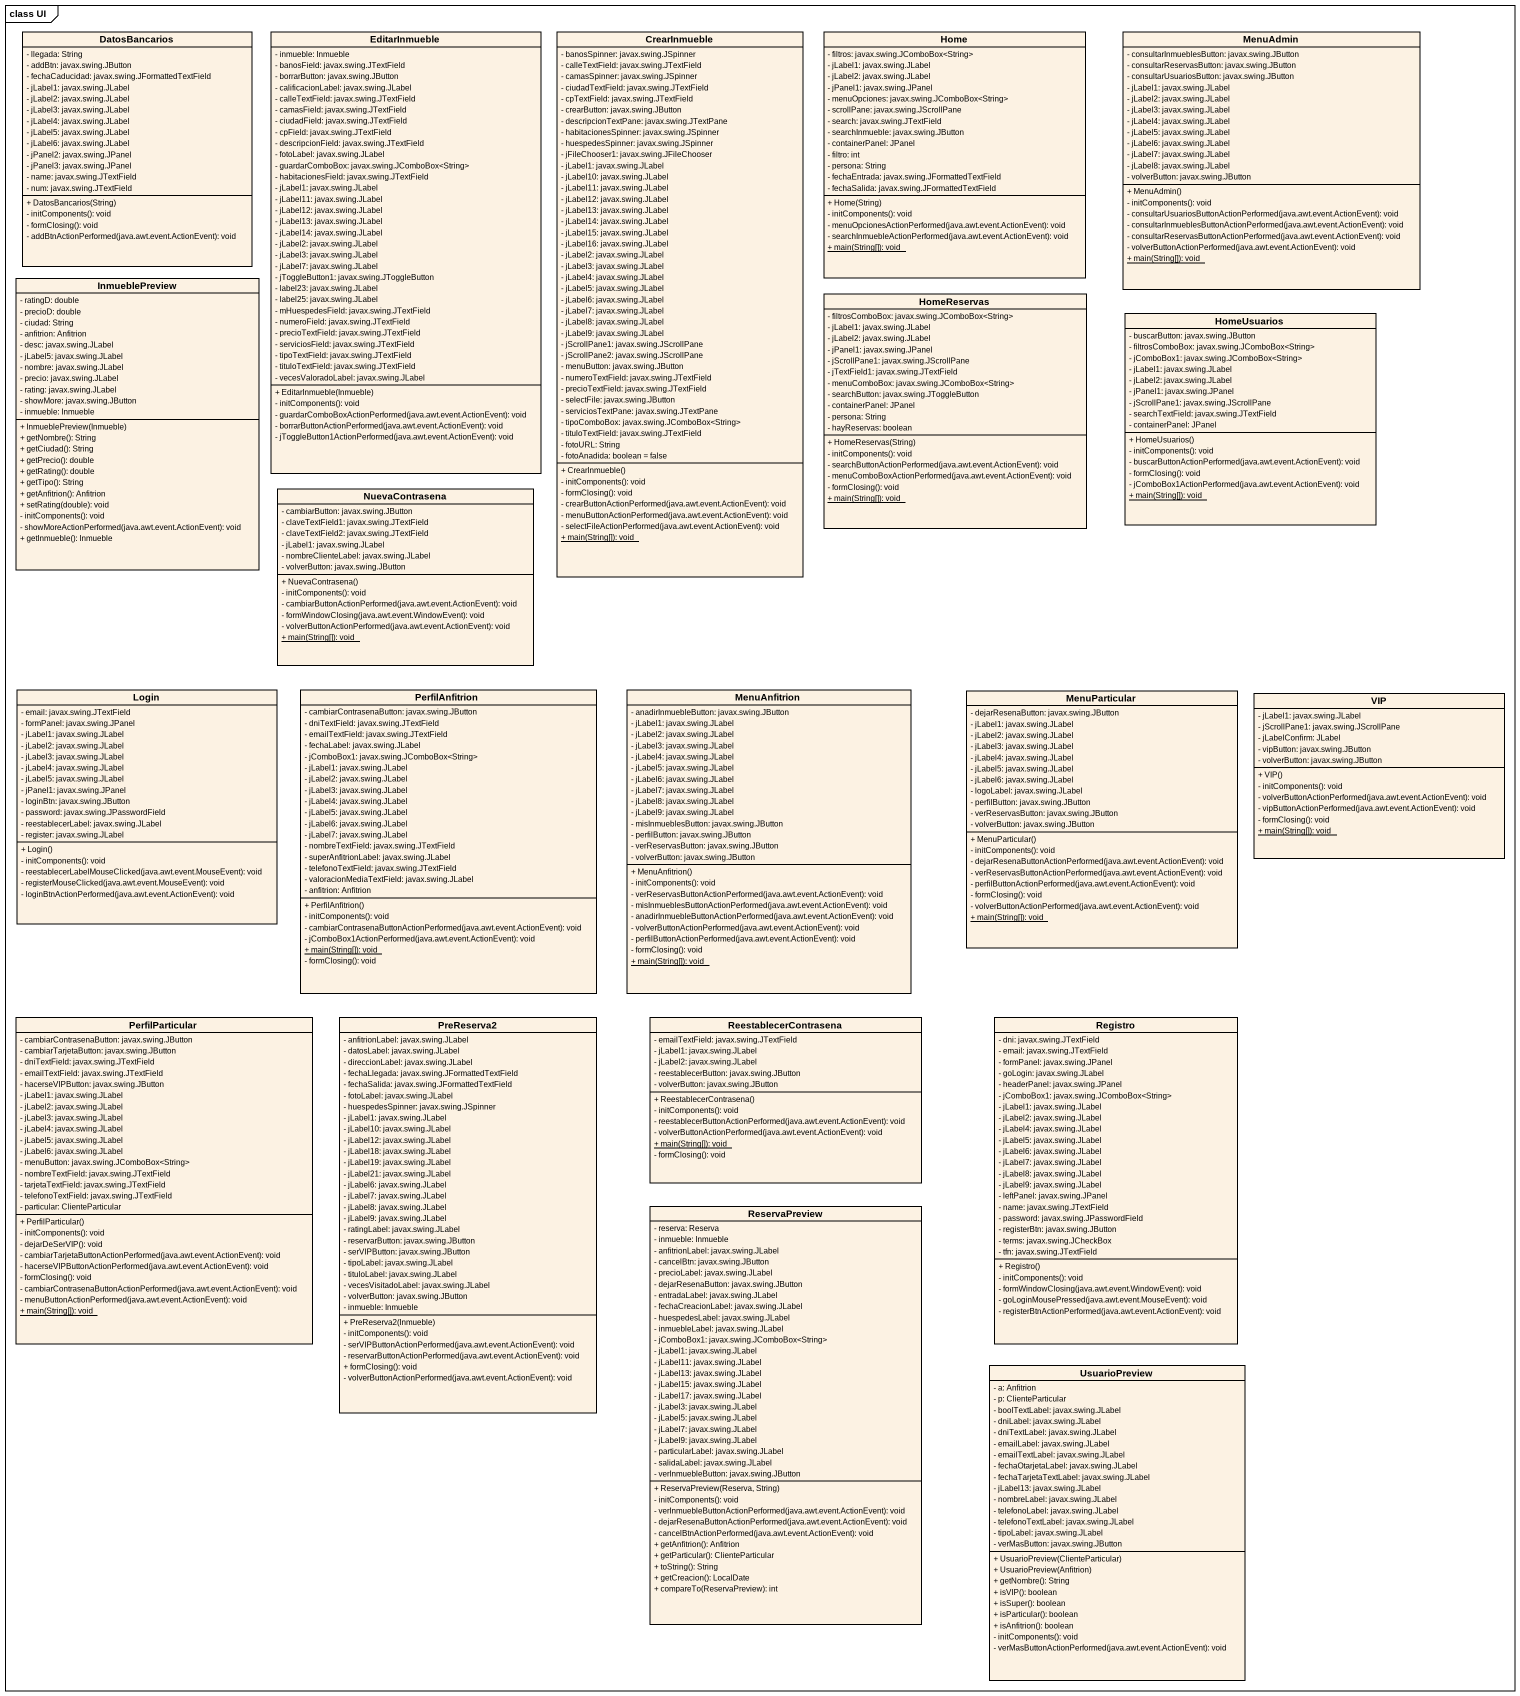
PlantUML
@startuml
mainframe class UI
hide circle
hide empty members
skinparam classAttributeIconSize 0
class DatosBancarios {
  - llegada: String
  - addBtn: javax.swing.JButton
  - fechaCaducidad: javax.swing.JFormattedTextField
  - jLabel1: javax.swing.JLabel
  - jLabel2: javax.swing.JLabel
  - jLabel3: javax.swing.JLabel
  - jLabel4: javax.swing.JLabel
  - jLabel5: javax.swing.JLabel
  - jLabel6: javax.swing.JLabel
  - jPanel2: javax.swing.JPanel
  - jPanel3: javax.swing.JPanel
  - name: javax.swing.JTextField
  - num: javax.swing.JTextField
  + DatosBancarios(String)
  - initComponents(): void
  - formClosing(): void
  - addBtnActionPerformed(java.awt.event.ActionEvent): void
}
class EditarInmueble {
  - inmueble: Inmueble
  - banosField: javax.swing.JTextField
  - borrarButton: javax.swing.JButton
  - calificacionLabel: javax.swing.JLabel
  - calleTextField: javax.swing.JTextField
  - camasField: javax.swing.JTextField
  - ciudadField: javax.swing.JTextField
  - cpField: javax.swing.JTextField
  - descripcionField: javax.swing.JTextField
  - fotoLabel: javax.swing.JLabel
  - guardarComboBox: javax.swing.JComboBox<String>
  - habitacionesField: javax.swing.JTextField
  - jLabel1: javax.swing.JLabel
  - jLabel11: javax.swing.JLabel
  - jLabel12: javax.swing.JLabel
  - jLabel13: javax.swing.JLabel
  - jLabel14: javax.swing.JLabel
  - jLabel2: javax.swing.JLabel
  - jLabel3: javax.swing.JLabel
  - jLabel7: javax.swing.JLabel
  - jToggleButton1: javax.swing.JToggleButton
  - label23: javax.swing.JLabel
  - label25: javax.swing.JLabel
  - mHuespedesField: javax.swing.JTextField
  - numeroField: javax.swing.JTextField
  - precioTextField: javax.swing.JTextField
  - serviciosField: javax.swing.JTextField
  - tipoTextField: javax.swing.JTextField
  - tituloTextField: javax.swing.JTextField
  - vecesValoradoLabel: javax.swing.JLabel
  + EditarInmueble(Inmueble)
  - initComponents(): void
  - guardarComboBoxActionPerformed(java.awt.event.ActionEvent): void
  - borrarButtonActionPerformed(java.awt.event.ActionEvent): void
  - jToggleButton1ActionPerformed(java.awt.event.ActionEvent): void
}
class CrearInmueble {
  - banosSpinner: javax.swing.JSpinner
  - calleTextField: javax.swing.JTextField
  - camasSpinner: javax.swing.JSpinner
  - ciudadTextField: javax.swing.JTextField
  - cpTextField: javax.swing.JTextField
  - crearButton: javax.swing.JButton
  - descripcionTextPane: javax.swing.JTextPane
  - habitacionesSpinner: javax.swing.JSpinner
  - huespedesSpinner: javax.swing.JSpinner
  - jFileChooser1: javax.swing.JFileChooser
  - jLabel1: javax.swing.JLabel
  - jLabel10: javax.swing.JLabel
  - jLabel11: javax.swing.JLabel
  - jLabel12: javax.swing.JLabel
  - jLabel13: javax.swing.JLabel
  - jLabel14: javax.swing.JLabel
  - jLabel15: javax.swing.JLabel
  - jLabel16: javax.swing.JLabel
  - jLabel2: javax.swing.JLabel
  - jLabel3: javax.swing.JLabel
  - jLabel4: javax.swing.JLabel
  - jLabel5: javax.swing.JLabel
  - jLabel6: javax.swing.JLabel
  - jLabel7: javax.swing.JLabel
  - jLabel8: javax.swing.JLabel
  - jLabel9: javax.swing.JLabel
  - jScrollPane1: javax.swing.JScrollPane
  - jScrollPane2: javax.swing.JScrollPane
  - menuButton: javax.swing.JButton
  - numeroTextField: javax.swing.JTextField
  - precioTextField: javax.swing.JTextField
  - selectFile: javax.swing.JButton
  - serviciosTextPane: javax.swing.JTextPane
  - tipoComboBox: javax.swing.JComboBox<String>
  - tituloTextField: javax.swing.JTextField
  - fotoURL: String
  - fotoAnadida: boolean = false
  + CrearInmueble()
  - initComponents(): void
  - formClosing(): void
  - crearButtonActionPerformed(java.awt.event.ActionEvent): void
  - menuButtonActionPerformed(java.awt.event.ActionEvent): void
  - selectFileActionPerformed(java.awt.event.ActionEvent): void
  {static} + main(String[]): void
}
class Home {
  - filtros: javax.swing.JComboBox<String>
  - jLabel1: javax.swing.JLabel
  - jLabel2: javax.swing.JLabel
  - jPanel1: javax.swing.JPanel
  - menuOpciones: javax.swing.JComboBox<String>
  - scrollPane: javax.swing.JScrollPane
  - search: javax.swing.JTextField
  - searchInmueble: javax.swing.JButton
  - containerPanel: JPanel
  - filtro: int
  - persona: String
  - fechaEntrada: javax.swing.JFormattedTextField
  - fechaSalida: javax.swing.JFormattedTextField
  + Home(String)
  - initComponents(): void
  - menuOpcionesActionPerformed(java.awt.event.ActionEvent): void
  - searchInmuebleActionPerformed(java.awt.event.ActionEvent): void
  {static} + main(String[]): void
}
class MenuAdmin {
  - consultarInmueblesButton: javax.swing.JButton
  - consultarReservasButton: javax.swing.JButton
  - consultarUsuariosButton: javax.swing.JButton
  - jLabel1: javax.swing.JLabel
  - jLabel2: javax.swing.JLabel
  - jLabel3: javax.swing.JLabel
  - jLabel4: javax.swing.JLabel
  - jLabel5: javax.swing.JLabel
  - jLabel6: javax.swing.JLabel
  - jLabel7: javax.swing.JLabel
  - jLabel8: javax.swing.JLabel
  - volverButton: javax.swing.JButton
  + MenuAdmin()
  - initComponents(): void
  - consultarUsuariosButtonActionPerformed(java.awt.event.ActionEvent): void
  - consultarInmueblesButtonActionPerformed(java.awt.event.ActionEvent): void
  - consultarReservasButtonActionPerformed(java.awt.event.ActionEvent): void
  - volverButtonActionPerformed(java.awt.event.ActionEvent): void
  {static} + main(String[]): void
}
class InmueblePreview {
  - ratingD: double
  - precioD: double
  - ciudad: String
  - anfitrion: Anfitrion
  - desc: javax.swing.JLabel
  - jLabel5: javax.swing.JLabel
  - nombre: javax.swing.JLabel
  - precio: javax.swing.JLabel
  - rating: javax.swing.JLabel
  - showMore: javax.swing.JButton
  - inmueble: Inmueble
  + InmueblePreview(Inmueble)
  + getNombre(): String
  + getCiudad(): String
  + getPrecio(): double
  + getRating(): double
  + getTipo(): String
  + getAnfitrion(): Anfitrion
  + setRating(double): void
  - initComponents(): void
  - showMoreActionPerformed(java.awt.event.ActionEvent): void
  + getInmueble(): Inmueble
}
class HomeReservas {
  - filtrosComboBox: javax.swing.JComboBox<String>
  - jLabel1: javax.swing.JLabel
  - jLabel2: javax.swing.JLabel
  - jPanel1: javax.swing.JPanel
  - jScrollPane1: javax.swing.JScrollPane
  - jTextField1: javax.swing.JTextField
  - menuComboBox: javax.swing.JComboBox<String>
  - searchButton: javax.swing.JToggleButton
  - containerPanel: JPanel
  - persona: String
  - hayReservas: boolean
  + HomeReservas(String)
  - initComponents(): void
  - searchButtonActionPerformed(java.awt.event.ActionEvent): void
  - menuComboBoxActionPerformed(java.awt.event.ActionEvent): void
  - formClosing(): void
  {static} + main(String[]): void
}
class HomeUsuarios {
  - buscarButton: javax.swing.JButton
  - filtrosComboBox: javax.swing.JComboBox<String>
  - jComboBox1: javax.swing.JComboBox<String>
  - jLabel1: javax.swing.JLabel
  - jLabel2: javax.swing.JLabel
  - jPanel1: javax.swing.JPanel
  - jScrollPane1: javax.swing.JScrollPane
  - searchTextField: javax.swing.JTextField
  - containerPanel: JPanel
  + HomeUsuarios()
  - initComponents(): void
  - buscarButtonActionPerformed(java.awt.event.ActionEvent): void
  - formClosing(): void
  - jComboBox1ActionPerformed(java.awt.event.ActionEvent): void
  {static} + main(String[]): void
}
class NuevaContrasena {
  - cambiarButton: javax.swing.JButton
  - claveTextField1: javax.swing.JTextField
  - claveTextField2: javax.swing.JTextField
  - jLabel1: javax.swing.JLabel
  - nombreClienteLabel: javax.swing.JLabel
  - volverButton: javax.swing.JButton
  + NuevaContrasena()
  - initComponents(): void
  - cambiarButtonActionPerformed(java.awt.event.ActionEvent): void
  - formWindowClosing(java.awt.event.WindowEvent): void
  - volverButtonActionPerformed(java.awt.event.ActionEvent): void
  {static} + main(String[]): void
}
class Login {
  - email: javax.swing.JTextField
  - formPanel: javax.swing.JPanel
  - jLabel1: javax.swing.JLabel
  - jLabel2: javax.swing.JLabel
  - jLabel3: javax.swing.JLabel
  - jLabel4: javax.swing.JLabel
  - jLabel5: javax.swing.JLabel
  - jPanel1: javax.swing.JPanel
  - loginBtn: javax.swing.JButton
  - password: javax.swing.JPasswordField
  - reestablecerLabel: javax.swing.JLabel
  - register: javax.swing.JLabel
  + Login()
  - initComponents(): void
  - reestablecerLabelMouseClicked(java.awt.event.MouseEvent): void
  - registerMouseClicked(java.awt.event.MouseEvent): void
  - loginBtnActionPerformed(java.awt.event.ActionEvent): void
}
class PerfilAnfitrion {
  - cambiarContrasenaButton: javax.swing.JButton
  - dniTextField: javax.swing.JTextField
  - emailTextField: javax.swing.JTextField
  - fechaLabel: javax.swing.JLabel
  - jComboBox1: javax.swing.JComboBox<String>
  - jLabel1: javax.swing.JLabel
  - jLabel2: javax.swing.JLabel
  - jLabel3: javax.swing.JLabel
  - jLabel4: javax.swing.JLabel
  - jLabel5: javax.swing.JLabel
  - jLabel6: javax.swing.JLabel
  - jLabel7: javax.swing.JLabel
  - nombreTextField: javax.swing.JTextField
  - superAnfitrionLabel: javax.swing.JLabel
  - telefonoTextField: javax.swing.JTextField
  - valoracionMediaTextField: javax.swing.JLabel
  - anfitrion: Anfitrion
  + PerfilAnfitrion()
  - initComponents(): void
  - cambiarContrasenaButtonActionPerformed(java.awt.event.ActionEvent): void
  - jComboBox1ActionPerformed(java.awt.event.ActionEvent): void
  {static} + main(String[]): void
  - formClosing(): void
}
class MenuAnfitrion {
  - anadirInmuebleButton: javax.swing.JButton
  - jLabel1: javax.swing.JLabel
  - jLabel2: javax.swing.JLabel
  - jLabel3: javax.swing.JLabel
  - jLabel4: javax.swing.JLabel
  - jLabel5: javax.swing.JLabel
  - jLabel6: javax.swing.JLabel
  - jLabel7: javax.swing.JLabel
  - jLabel8: javax.swing.JLabel
  - jLabel9: javax.swing.JLabel
  - misInmueblesButton: javax.swing.JButton
  - perfilButton: javax.swing.JButton
  - verReservasButton: javax.swing.JButton
  - volverButton: javax.swing.JButton
  + MenuAnfitrion()
  - initComponents(): void
  - verReservasButtonActionPerformed(java.awt.event.ActionEvent): void
  - misInmueblesButtonActionPerformed(java.awt.event.ActionEvent): void
  - anadirInmuebleButtonActionPerformed(java.awt.event.ActionEvent): void
  - volverButtonActionPerformed(java.awt.event.ActionEvent): void
  - perfilButtonActionPerformed(java.awt.event.ActionEvent): void
  - formClosing(): void
  {static} + main(String[]): void
}
class MenuParticular {
  - dejarResenaButton: javax.swing.JButton
  - jLabel1: javax.swing.JLabel
  - jLabel2: javax.swing.JLabel
  - jLabel3: javax.swing.JLabel
  - jLabel4: javax.swing.JLabel
  - jLabel5: javax.swing.JLabel
  - jLabel6: javax.swing.JLabel
  - logoLabel: javax.swing.JLabel
  - perfilButton: javax.swing.JButton
  - verReservasButton: javax.swing.JButton
  - volverButton: javax.swing.JButton
  + MenuParticular()
  - initComponents(): void
  - dejarResenaButtonActionPerformed(java.awt.event.ActionEvent): void
  - verReservasButtonActionPerformed(java.awt.event.ActionEvent): void
  - perfilButtonActionPerformed(java.awt.event.ActionEvent): void
  - formClosing(): void
  - volverButtonActionPerformed(java.awt.event.ActionEvent): void
  {static} + main(String[]): void
}
class VIP {
  - jLabel1: javax.swing.JLabel
  - jScrollPane1: javax.swing.JScrollPane
  - jLabelConfirm: JLabel
  - vipButton: javax.swing.JButton
  - volverButton: javax.swing.JButton
  + VIP()
  - initComponents(): void
  - volverButtonActionPerformed(java.awt.event.ActionEvent): void
  - vipButtonActionPerformed(java.awt.event.ActionEvent): void
  - formClosing(): void
  {static} + main(String[]): void
}
class PerfilParticular {
  - cambiarContrasenaButton: javax.swing.JButton
  - cambiarTarjetaButton: javax.swing.JButton
  - dniTextField: javax.swing.JTextField
  - emailTextField: javax.swing.JTextField
  - hacerseVIPButton: javax.swing.JButton
  - jLabel1: javax.swing.JLabel
  - jLabel2: javax.swing.JLabel
  - jLabel3: javax.swing.JLabel
  - jLabel4: javax.swing.JLabel
  - jLabel5: javax.swing.JLabel
  - jLabel6: javax.swing.JLabel
  - menuButton: javax.swing.JComboBox<String>
  - nombreTextField: javax.swing.JTextField
  - tarjetaTextField: javax.swing.JTextField
  - telefonoTextField: javax.swing.JTextField
  - particular: ClienteParticular
  + PerfilParticular()
  - initComponents(): void
  - dejarDeSerVIP(): void
  - cambiarTarjetaButtonActionPerformed(java.awt.event.ActionEvent): void
  - hacerseVIPButtonActionPerformed(java.awt.event.ActionEvent): void
  - formClosing(): void
  - cambiarContrasenaButtonActionPerformed(java.awt.event.ActionEvent): void
  - menuButtonActionPerformed(java.awt.event.ActionEvent): void
  {static} + main(String[]): void
}
class PreReserva2 {
  - anfitrionLabel: javax.swing.JLabel
  - datosLabel: javax.swing.JLabel
  - direccionLabel: javax.swing.JLabel
  - fechaLlegada: javax.swing.JFormattedTextField
  - fechaSalida: javax.swing.JFormattedTextField
  - fotoLabel: javax.swing.JLabel
  - huespedesSpinner: javax.swing.JSpinner
  - jLabel1: javax.swing.JLabel
  - jLabel10: javax.swing.JLabel
  - jLabel12: javax.swing.JLabel
  - jLabel18: javax.swing.JLabel
  - jLabel19: javax.swing.JLabel
  - jLabel21: javax.swing.JLabel
  - jLabel6: javax.swing.JLabel
  - jLabel7: javax.swing.JLabel
  - jLabel8: javax.swing.JLabel
  - jLabel9: javax.swing.JLabel
  - ratingLabel: javax.swing.JLabel
  - reservarButton: javax.swing.JButton
  - serVIPButton: javax.swing.JButton
  - tipoLabel: javax.swing.JLabel
  - tituloLabel: javax.swing.JLabel
  - vecesVisitadoLabel: javax.swing.JLabel
  - volverButton: javax.swing.JButton
  - inmueble: Inmueble
  + PreReserva2(Inmueble)
  - initComponents(): void
  - serVIPButtonActionPerformed(java.awt.event.ActionEvent): void
  - reservarButtonActionPerformed(java.awt.event.ActionEvent): void
  + formClosing(): void
  - volverButtonActionPerformed(java.awt.event.ActionEvent): void
}
class ReestablecerContrasena {
  - emailTextField: javax.swing.JTextField
  - jLabel1: javax.swing.JLabel
  - jLabel2: javax.swing.JLabel
  - reestablecerButton: javax.swing.JButton
  - volverButton: javax.swing.JButton
  + ReestablecerContrasena()
  - initComponents(): void
  - reestablecerButtonActionPerformed(java.awt.event.ActionEvent): void
  - volverButtonActionPerformed(java.awt.event.ActionEvent): void
  {static} + main(String[]): void
  - formClosing(): void
}
class Registro {
  - dni: javax.swing.JTextField
  - email: javax.swing.JTextField
  - formPanel: javax.swing.JPanel
  - goLogin: javax.swing.JLabel
  - headerPanel: javax.swing.JPanel
  - jComboBox1: javax.swing.JComboBox<String>
  - jLabel1: javax.swing.JLabel
  - jLabel2: javax.swing.JLabel
  - jLabel4: javax.swing.JLabel
  - jLabel5: javax.swing.JLabel
  - jLabel6: javax.swing.JLabel
  - jLabel7: javax.swing.JLabel
  - jLabel8: javax.swing.JLabel
  - jLabel9: javax.swing.JLabel
  - leftPanel: javax.swing.JPanel
  - name: javax.swing.JTextField
  - password: javax.swing.JPasswordField
  - registerBtn: javax.swing.JButton
  - terms: javax.swing.JCheckBox
  - tfn: javax.swing.JTextField
  + Registro()
  - initComponents(): void
  - formWindowClosing(java.awt.event.WindowEvent): void
  - goLoginMousePressed(java.awt.event.MouseEvent): void
  - registerBtnActionPerformed(java.awt.event.ActionEvent): void
}
class ReservaPreview {
  - reserva: Reserva
  - inmueble: Inmueble
  - anfitrionLabel: javax.swing.JLabel
  - cancelBtn: javax.swing.JButton
  - precioLabel: javax.swing.JLabel
  - dejarResenaButton: javax.swing.JButton
  - entradaLabel: javax.swing.JLabel
  - fechaCreacionLabel: javax.swing.JLabel
  - huespedesLabel: javax.swing.JLabel
  - inmuebleLabel: javax.swing.JLabel
  - jComboBox1: javax.swing.JComboBox<String>
  - jLabel1: javax.swing.JLabel
  - jLabel11: javax.swing.JLabel
  - jLabel13: javax.swing.JLabel
  - jLabel15: javax.swing.JLabel
  - jLabel17: javax.swing.JLabel
  - jLabel3: javax.swing.JLabel
  - jLabel5: javax.swing.JLabel
  - jLabel7: javax.swing.JLabel
  - jLabel9: javax.swing.JLabel
  - particularLabel: javax.swing.JLabel
  - salidaLabel: javax.swing.JLabel
  - verInmuebleButton: javax.swing.JButton
  + ReservaPreview(Reserva, String)
  - initComponents(): void
  - verInmuebleButtonActionPerformed(java.awt.event.ActionEvent): void
  - dejarResenaButtonActionPerformed(java.awt.event.ActionEvent): void
  - cancelBtnActionPerformed(java.awt.event.ActionEvent): void
  + getAnfitrion(): Anfitrion
  + getParticular(): ClienteParticular
  + toString(): String
  + getCreacion(): LocalDate
  + compareTo(ReservaPreview): int
}
class UsuarioPreview {
  - a: Anfitrion
  - p: ClienteParticular
  - boolTextLabel: javax.swing.JLabel
  - dniLabel: javax.swing.JLabel
  - dniTextLabel: javax.swing.JLabel
  - emailLabel: javax.swing.JLabel
  - emailTextLabel: javax.swing.JLabel
  - fechaOtarjetaLabel: javax.swing.JLabel
  - fechaTarjetaTextLabel: javax.swing.JLabel
  - jLabel13: javax.swing.JLabel
  - nombreLabel: javax.swing.JLabel
  - telefonoLabel: javax.swing.JLabel
  - telefonoTextLabel: javax.swing.JLabel
  - tipoLabel: javax.swing.JLabel
  - verMasButton: javax.swing.JButton
  + UsuarioPreview(ClienteParticular)
  + UsuarioPreview(Anfitrion)
  + getNombre(): String
  + isVIP(): boolean
  + isSuper(): boolean
  + isParticular(): boolean
  + isAnfitrion(): boolean
  - initComponents(): void
  - verMasButtonActionPerformed(java.awt.event.ActionEvent): void
}
@enduml
